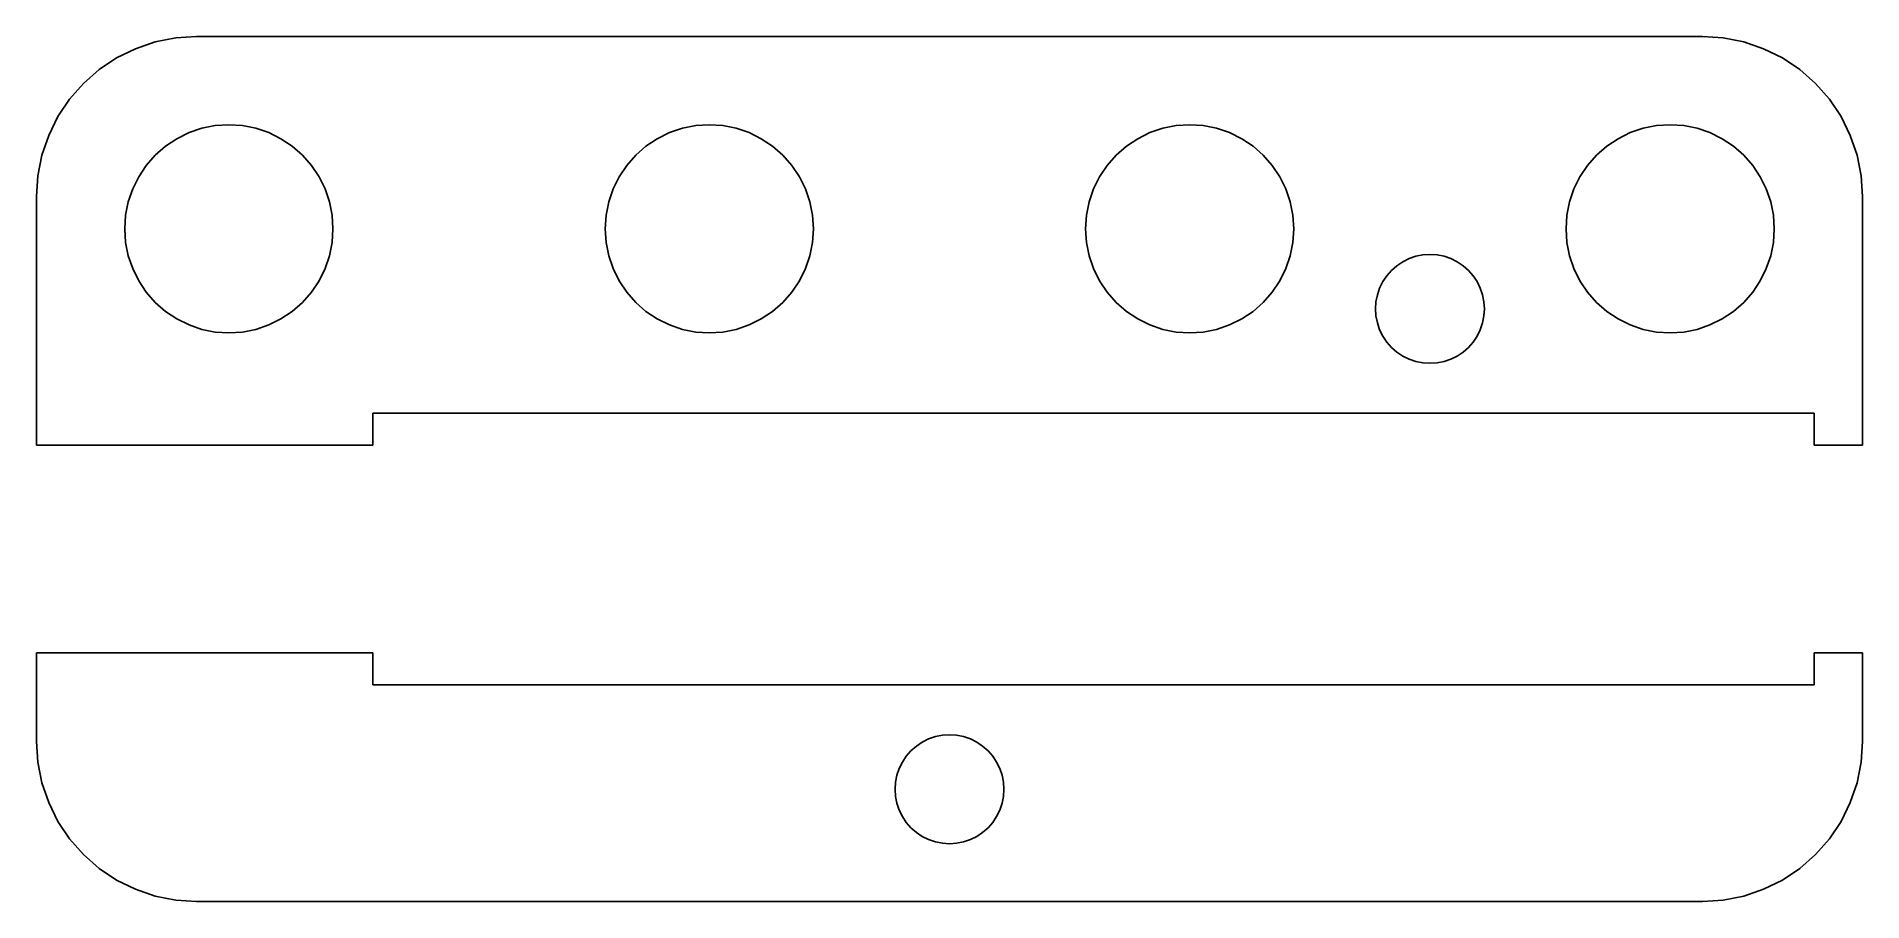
# Model space of a CAD drawing. Header units: metres. Extents: x -28.5 to 28.5, y -13.5 to 13.5.
import ezdxf

# ---------------------------------------------------------------- set-up
doc = ezdxf.new("R2010")
doc.units = ezdxf.units.M

msp = doc.modelspace()

# ---------------------------------------------------------------- linework, layer by layer
for p, q in [((-25.4184, 13.1244), (-26.005, 12.8351)), ((-24.7991, 13.3346), (-25.4184, 13.1244)), ((-24.1576, 13.4622), (-24.7991, 13.3346)), ((-23.505, 13.505), (-24.1576, 13.4622)), ((23.505, 13.505), (-23.505, 13.505)), ((24.1576, 13.4622), (23.505, 13.505)), ((24.7991, 13.3346), (24.1576, 13.4622)), ((25.4184, 13.1244), (24.7991, 13.3346)), ((26.005, 12.8351), (25.4184, 13.1244)), ((-26.005, 12.8351), (-26.5488, 12.4718)), ((26.5488, 12.4718), (26.005, 12.8351)), ((-27.0405, 12.0405), (-27.4718, 11.5488)), ((-26.5488, 12.4718), (-27.0405, 12.0405)), ((27.0405, 12.0405), (26.5488, 12.4718)), ((27.4718, 11.5488), (27.0405, 12.0405)), ((-27.4718, 11.5488), (-27.8351, 11.005)), ((27.8351, 11.005), (27.4718, 11.5488)), ((-27.8351, 11.005), (-28.1244, 10.4184)), ((28.1244, 10.4184), (27.8351, 11.005)), ((-28.1244, 10.4184), (-28.3346, 9.79909)), ((-24.4785, 10.0784), (-24.125, 10.3146)), ((-24.125, 10.3146), (-23.7437, 10.5026)), ((-23.7437, 10.5026), (-23.3412, 10.6393)), ((-23.3412, 10.6393), (-22.9242, 10.7222)), ((-22.9242, 10.7222), (-22.5, 10.75)), ((-22.5, 10.75), (-22.0758, 10.7222)), ((-22.0758, 10.7222), (-21.6588, 10.6393)), ((-21.6588, 10.6393), (-21.2563, 10.5026)), ((-21.2563, 10.5026), (-20.875, 10.3146)), ((-20.875, 10.3146), (-20.5215, 10.0784)), ((-9.47847, 10.0784), (-9.125, 10.3146)), ((-9.125, 10.3146), (-8.74371, 10.5026)), ((-8.74371, 10.5026), (-8.34116, 10.6393)), ((-8.34116, 10.6393), (-7.92421, 10.7222)), ((-7.92421, 10.7222), (-7.5, 10.75)), ((-7.5, 10.75), (-7.07578, 10.7222)), ((-7.07578, 10.7222), (-6.65883, 10.6393)), ((-6.65883, 10.6393), (-6.25627, 10.5026)), ((-6.25627, 10.5026), (-5.875, 10.3146)), ((-5.875, 10.3146), (-5.52151, 10.0784)), ((5.52151, 10.0784), (5.875, 10.3146)), ((5.875, 10.3146), (6.25627, 10.5026)), ((6.25627, 10.5026), (6.65883, 10.6393)), ((6.65883, 10.6393), (7.07578, 10.7222)), ((7.07578, 10.7222), (7.5, 10.75)), ((7.5, 10.75), (7.92421, 10.7222)), ((7.92421, 10.7222), (8.34116, 10.6393)), ((8.34116, 10.6393), (8.74371, 10.5026)), ((8.74371, 10.5026), (9.125, 10.3146)), ((9.125, 10.3146), (9.47847, 10.0784)), ((20.5215, 10.0784), (20.875, 10.3146)), ((20.875, 10.3146), (21.2563, 10.5026)), ((21.2563, 10.5026), (21.6588, 10.6393)), ((21.6588, 10.6393), (22.0758, 10.7222)), ((22.0758, 10.7222), (22.5, 10.75)), ((22.5, 10.75), (22.9242, 10.7222)), ((22.9242, 10.7222), (23.3412, 10.6393)), ((23.3412, 10.6393), (23.7437, 10.5026)), ((23.7437, 10.5026), (24.125, 10.3146)), ((24.125, 10.3146), (24.4785, 10.0784)), ((28.3346, 9.79909), (28.1244, 10.4184)), ((-28.3346, 9.79909), (-28.4622, 9.15762)), ((-25.0784, 9.47847), (-24.7981, 9.7981)), ((-24.7981, 9.7981), (-24.4785, 10.0784)), ((-20.5215, 10.0784), (-20.2019, 9.7981)), ((-20.2019, 9.7981), (-19.9216, 9.47847)), ((-10.0784, 9.47847), (-9.7981, 9.7981)), ((-9.7981, 9.7981), (-9.47847, 10.0784)), ((-5.52151, 10.0784), (-5.20189, 9.7981)), ((-5.20189, 9.7981), (-4.9216, 9.47847)), ((4.9216, 9.47847), (5.20189, 9.7981)), ((5.20189, 9.7981), (5.52151, 10.0784)), ((9.47847, 10.0784), (9.7981, 9.7981)), ((9.7981, 9.7981), (10.0784, 9.47847)), ((19.9216, 9.47847), (20.2019, 9.7981)), ((20.2019, 9.7981), (20.5215, 10.0784)), ((24.4785, 10.0784), (24.7981, 9.7981)), ((24.7981, 9.7981), (25.0784, 9.47847)), ((28.4622, 9.15762), (28.3346, 9.79909)), ((-28.4622, 9.15762), (-28.505, 8.50499)), ((-25.5026, 8.74371), (-25.3146, 9.125)), ((-25.3146, 9.125), (-25.0784, 9.47847)), ((-19.9216, 9.47847), (-19.6854, 9.125)), ((-19.6854, 9.125), (-19.4974, 8.74371)), ((-10.5026, 8.74371), (-10.3146, 9.125)), ((-10.3146, 9.125), (-10.0784, 9.47847)), ((-4.9216, 9.47847), (-4.68541, 9.125)), ((-4.68541, 9.125), (-4.49739, 8.74371)), ((4.49739, 8.74371), (4.68541, 9.125)), ((4.68541, 9.125), (4.9216, 9.47847)), ((10.0784, 9.47847), (10.3146, 9.125)), ((10.3146, 9.125), (10.5026, 8.74371)), ((19.4974, 8.74371), (19.6854, 9.125)), ((19.6854, 9.125), (19.9216, 9.47847)), ((25.0784, 9.47847), (25.3146, 9.125)), ((25.3146, 9.125), (25.5026, 8.74371)), ((28.505, 8.50499), (28.4622, 9.15762)), ((-25.6393, 8.34116), (-25.5026, 8.74371)), ((-19.4974, 8.74371), (-19.3607, 8.34116)), ((-10.6393, 8.34116), (-10.5026, 8.74371)), ((-4.49739, 8.74371), (-4.36073, 8.34116)), ((4.36073, 8.34116), (4.49739, 8.74371)), ((10.5026, 8.74371), (10.6393, 8.34116)), ((19.3607, 8.34116), (19.4974, 8.74371)), ((25.5026, 8.74371), (25.6393, 8.34116)), ((-28.505, 8.50499), (-28.505, 0.743439)), ((-25.7222, 7.92421), (-25.6393, 8.34116)), ((-19.3607, 8.34116), (-19.2778, 7.92421)), ((-10.7222, 7.92421), (-10.6393, 8.34116)), ((-4.36073, 8.34116), (-4.2778, 7.92421)), ((4.2778, 7.92421), (4.36073, 8.34116)), ((10.6393, 8.34116), (10.7222, 7.92421)), ((19.2778, 7.92421), (19.3607, 8.34116)), ((25.6393, 8.34116), (25.7222, 7.92421)), ((28.505, 0.743439), (28.505, 8.50499)), ((-25.75, 7.5), (-25.7222, 7.92421)), ((-25.7222, 7.07578), (-25.75, 7.5)), ((-19.2778, 7.92421), (-19.25, 7.5)), ((-19.25, 7.5), (-19.2778, 7.07578)), ((-10.75, 7.5), (-10.7222, 7.92421)), ((-10.7222, 7.07578), (-10.75, 7.5)), ((-4.2778, 7.92421), (-4.25, 7.5)), ((-4.25, 7.5), (-4.2778, 7.07578)), ((4.25, 7.5), (4.2778, 7.92421)), ((4.2778, 7.07578), (4.25, 7.5)), ((10.7222, 7.92421), (10.75, 7.5)), ((10.75, 7.5), (10.7222, 7.07578)), ((19.25, 7.5), (19.2778, 7.92421)), ((19.2778, 7.07578), (19.25, 7.5)), ((25.7222, 7.92421), (25.75, 7.5)), ((25.75, 7.5), (25.7222, 7.07578)), ((-25.6393, 6.65883), (-25.7222, 7.07578)), ((-19.2778, 7.07578), (-19.3607, 6.65883)), ((-10.6393, 6.65883), (-10.7222, 7.07578)), ((-4.2778, 7.07578), (-4.36073, 6.65883)), ((4.36073, 6.65883), (4.2778, 7.07578)), ((10.7222, 7.07578), (10.6393, 6.65883)), ((19.3607, 6.65883), (19.2778, 7.07578)), ((25.7222, 7.07578), (25.6393, 6.65883)), ((-25.5026, 6.25627), (-25.6393, 6.65883)), ((-19.3607, 6.65883), (-19.4974, 6.25627)), ((-10.5026, 6.25627), (-10.6393, 6.65883)), ((-4.36073, 6.65883), (-4.49739, 6.25627)), ((4.49739, 6.25627), (4.36073, 6.65883)), ((10.6393, 6.65883), (10.5026, 6.25627)), ((13.7979, 6.20207), (13.9651, 6.34869)), ((13.9651, 6.34869), (14.15, 6.47223)), ((14.15, 6.47223), (14.3494, 6.57059)), ((14.3494, 6.57059), (14.56, 6.64206)), ((14.56, 6.64206), (14.7781, 6.68546)), ((14.7781, 6.68546), (15, 6.7)), ((15, 6.7), (15.2219, 6.68546)), ((15.2219, 6.68546), (15.44, 6.64206)), ((15.44, 6.64206), (15.6506, 6.57059)), ((15.6506, 6.57059), (15.85, 6.47223)), ((15.85, 6.47223), (16.0349, 6.34869)), ((16.0349, 6.34869), (16.2021, 6.20207)), ((19.4974, 6.25627), (19.3607, 6.65883)), ((25.6393, 6.65883), (25.5026, 6.25627)), ((-25.3146, 5.875), (-25.5026, 6.25627)), ((-25.0784, 5.52151), (-25.3146, 5.875)), ((-19.6854, 5.875), (-19.9216, 5.52151)), ((-19.4974, 6.25627), (-19.6854, 5.875)), ((-10.3146, 5.875), (-10.5026, 6.25627)), ((-10.0784, 5.52151), (-10.3146, 5.875)), ((-4.68541, 5.875), (-4.9216, 5.52151)), ((-4.49739, 6.25627), (-4.68541, 5.875)), ((4.68541, 5.875), (4.49739, 6.25627)), ((4.9216, 5.52151), (4.68541, 5.875)), ((10.3146, 5.875), (10.0784, 5.52151)), ((10.5026, 6.25627), (10.3146, 5.875)), ((13.4294, 5.65056), (13.5278, 5.84999)), ((13.5278, 5.84999), (13.6513, 6.03488)), ((13.6513, 6.03488), (13.7979, 6.20207)), ((16.2021, 6.20207), (16.3487, 6.03488)), ((16.3487, 6.03488), (16.4722, 5.84999)), ((16.4722, 5.84999), (16.5706, 5.65056)), ((19.6854, 5.875), (19.4974, 6.25627)), ((19.9216, 5.52151), (19.6854, 5.875)), ((25.3146, 5.875), (25.0784, 5.52151)), ((25.5026, 6.25627), (25.3146, 5.875)), ((-24.7981, 5.20189), (-25.0784, 5.52151)), ((-24.4785, 4.9216), (-24.7981, 5.20189)), ((-20.2019, 5.20189), (-20.5215, 4.9216)), ((-19.9216, 5.52151), (-20.2019, 5.20189)), ((-9.7981, 5.20189), (-10.0784, 5.52151)), ((-9.47847, 4.9216), (-9.7981, 5.20189)), ((-5.20189, 5.20189), (-5.52151, 4.9216)), ((-4.9216, 5.52151), (-5.20189, 5.20189)), ((5.20189, 5.20189), (4.9216, 5.52151)), ((5.52151, 4.9216), (5.20189, 5.20189)), ((9.7981, 5.20189), (9.47847, 4.9216)), ((10.0784, 5.52151), (9.7981, 5.20189)), ((13.3, 5), (13.3145, 5.22189)), ((13.3145, 5.22189), (13.3579, 5.43999)), ((13.3579, 5.43999), (13.4294, 5.65056)), ((16.5706, 5.65056), (16.6421, 5.43999)), ((16.6421, 5.43999), (16.6855, 5.22189)), ((16.6855, 5.22189), (16.7, 5)), ((20.2019, 5.20189), (19.9216, 5.52151)), ((20.5215, 4.9216), (20.2019, 5.20189)), ((24.7981, 5.20189), (24.4785, 4.9216)), ((25.0784, 5.52151), (24.7981, 5.20189)), ((-24.125, 4.68541), (-24.4785, 4.9216)), ((-23.7437, 4.49739), (-24.125, 4.68541)), ((-20.875, 4.68541), (-21.2563, 4.49739)), ((-20.5215, 4.9216), (-20.875, 4.68541)), ((-9.125, 4.68541), (-9.47847, 4.9216)), ((-8.74371, 4.49739), (-9.125, 4.68541)), ((-5.875, 4.68541), (-6.25627, 4.49739)), ((-5.52151, 4.9216), (-5.875, 4.68541)), ((5.875, 4.68541), (5.52151, 4.9216)), ((6.25627, 4.49739), (5.875, 4.68541)), ((9.125, 4.68541), (8.74371, 4.49739)), ((9.47847, 4.9216), (9.125, 4.68541)), ((13.3145, 4.77809), (13.3, 5)), ((13.3579, 4.56), (13.3145, 4.77809)), ((16.6855, 4.77809), (16.6421, 4.56)), ((16.7, 5), (16.6855, 4.77809)), ((20.875, 4.68541), (20.5215, 4.9216)), ((21.2563, 4.49739), (20.875, 4.68541)), ((24.125, 4.68541), (23.7437, 4.49739)), ((24.4785, 4.9216), (24.125, 4.68541)), ((-23.3412, 4.36073), (-23.7437, 4.49739)), ((-22.9242, 4.2778), (-23.3412, 4.36073)), ((-22.5, 4.25), (-22.9242, 4.2778)), ((-22.0758, 4.2778), (-22.5, 4.25)), ((-21.6588, 4.36073), (-22.0758, 4.2778)), ((-21.2563, 4.49739), (-21.6588, 4.36073)), ((-8.34116, 4.36073), (-8.74371, 4.49739)), ((-7.92421, 4.2778), (-8.34116, 4.36073)), ((-7.5, 4.25), (-7.92421, 4.2778)), ((-7.07578, 4.2778), (-7.5, 4.25)), ((-6.65883, 4.36073), (-7.07578, 4.2778)), ((-6.25627, 4.49739), (-6.65883, 4.36073)), ((6.65883, 4.36073), (6.25627, 4.49739)), ((7.07578, 4.2778), (6.65883, 4.36073)), ((7.5, 4.25), (7.07578, 4.2778)), ((7.92421, 4.2778), (7.5, 4.25)), ((8.34116, 4.36073), (7.92421, 4.2778)), ((8.74371, 4.49739), (8.34116, 4.36073)), ((13.4294, 4.34943), (13.3579, 4.56)), ((13.5278, 4.14999), (13.4294, 4.34943)), ((13.6513, 3.9651), (13.5278, 4.14999)), ((16.4722, 4.14999), (16.3487, 3.9651)), ((16.5706, 4.34943), (16.4722, 4.14999)), ((16.6421, 4.56), (16.5706, 4.34943)), ((21.6588, 4.36073), (21.2563, 4.49739)), ((22.0758, 4.2778), (21.6588, 4.36073)), ((22.5, 4.25), (22.0758, 4.2778)), ((22.9242, 4.2778), (22.5, 4.25)), ((23.3412, 4.36073), (22.9242, 4.2778)), ((23.7437, 4.49739), (23.3412, 4.36073)), ((13.7979, 3.79791), (13.6513, 3.9651)), ((13.9651, 3.65129), (13.7979, 3.79791)), ((14.15, 3.52776), (13.9651, 3.65129)), ((14.3494, 3.4294), (14.15, 3.52776)), ((14.56, 3.35793), (14.3494, 3.4294)), ((15.6506, 3.4294), (15.44, 3.35793)), ((15.85, 3.52776), (15.6506, 3.4294)), ((16.0349, 3.65129), (15.85, 3.52776)), ((16.2021, 3.79791), (16.0349, 3.65129)), ((16.3487, 3.9651), (16.2021, 3.79791)), ((14.7781, 3.31453), (14.56, 3.35793)), ((15, 3.29999), (14.7781, 3.31453)), ((15.2219, 3.31453), (15, 3.29999)), ((15.44, 3.35793), (15.2219, 3.31453)), ((-18, 1.74344), (27, 1.74344)), ((-18, 0.743439), (-18, 1.74344)), ((27, 1.74344), (27, 0.743439)), ((-28.505, 0.743439), (-18, 0.743439)), ((27, 0.743439), (28.505, 0.743439)), ((-18, -5.74344), (-28.505, -5.74344)), ((-28.505, -5.74344), (-28.505, -8.50499)), ((-18, -6.74344), (-18, -5.74344)), ((28.505, -5.74344), (27, -5.74344)), ((27, -5.74344), (27, -6.74344)), ((28.505, -8.50499), (28.505, -5.74344)), ((27, -6.74344), (-18, -6.74344)), ((-28.505, -8.50499), (-28.4622, -9.15762)), ((-1.03488, -8.65129), (-0.849991, -8.52776)), ((-0.849991, -8.52776), (-0.650558, -8.4294)), ((-0.650558, -8.4294), (-0.439987, -8.35793)), ((-0.439987, -8.35793), (-0.221893, -8.31453)), ((-0.221893, -8.31453), (0, -8.29999)), ((0, -8.29999), (0.221893, -8.31453)), ((0.221893, -8.31453), (0.439987, -8.35793)), ((0.439987, -8.35793), (0.650558, -8.4294)), ((0.650558, -8.4294), (0.849991, -8.52776)), ((0.849991, -8.52776), (1.03488, -8.65129)), ((28.4622, -9.15762), (28.505, -8.50499)), ((-1.47223, -9.14999), (-1.34869, -8.9651)), ((-1.34869, -8.9651), (-1.20207, -8.79791)), ((-1.20207, -8.79791), (-1.03488, -8.65129)), ((1.03488, -8.65129), (1.20207, -8.79791)), ((1.20207, -8.79791), (1.34869, -8.9651)), ((1.34869, -8.9651), (1.47223, -9.14999)), ((-28.4622, -9.15762), (-28.3346, -9.79909)), ((-1.68546, -9.77809), (-1.64206, -9.56)), ((-1.64206, -9.56), (-1.57059, -9.34943)), ((-1.57059, -9.34943), (-1.47223, -9.14999)), ((1.47223, -9.14999), (1.57059, -9.34943)), ((1.57059, -9.34943), (1.64206, -9.56)), ((1.64206, -9.56), (1.68546, -9.77809)), ((28.3346, -9.79909), (28.4622, -9.15762)), ((-28.3346, -9.79909), (-28.1244, -10.4184)), ((-1.7, -10), (-1.68546, -9.77809)), ((-1.68546, -10.2219), (-1.7, -10)), ((-1.64206, -10.44), (-1.68546, -10.2219)), ((1.68546, -10.2219), (1.64206, -10.44)), ((1.68546, -9.77809), (1.7, -10)), ((1.7, -10), (1.68546, -10.2219)), ((28.1244, -10.4184), (28.3346, -9.79909)), ((-28.1244, -10.4184), (-27.8351, -11.005)), ((-1.57059, -10.6506), (-1.64206, -10.44)), ((-1.47223, -10.85), (-1.57059, -10.6506)), ((1.57059, -10.6506), (1.47223, -10.85)), ((1.64206, -10.44), (1.57059, -10.6506)), ((27.8351, -11.005), (28.1244, -10.4184)), ((-27.8351, -11.005), (-27.4718, -11.5488)), ((-1.34869, -11.0349), (-1.47223, -10.85)), ((-1.20207, -11.2021), (-1.34869, -11.0349)), ((-1.03488, -11.3487), (-1.20207, -11.2021)), ((-0.849991, -11.4722), (-1.03488, -11.3487)), ((1.03488, -11.3487), (0.849991, -11.4722)), ((1.20207, -11.2021), (1.03488, -11.3487)), ((1.34869, -11.0349), (1.20207, -11.2021)), ((1.47223, -10.85), (1.34869, -11.0349)), ((27.4718, -11.5488), (27.8351, -11.005)), ((-27.4718, -11.5488), (-27.0405, -12.0405)), ((-0.650558, -11.5706), (-0.849991, -11.4722)), ((-0.439987, -11.6421), (-0.650558, -11.5706)), ((-0.221893, -11.6855), (-0.439987, -11.6421)), ((0, -11.7), (-0.221893, -11.6855)), ((0.221893, -11.6855), (0, -11.7)), ((0.439987, -11.6421), (0.221893, -11.6855)), ((0.650558, -11.5706), (0.439987, -11.6421)), ((0.849991, -11.4722), (0.650558, -11.5706)), ((27.0405, -12.0405), (27.4718, -11.5488)), ((-27.0405, -12.0405), (-26.5488, -12.4718)), ((-26.5488, -12.4718), (-26.005, -12.8351)), ((26.005, -12.8351), (26.5488, -12.4718)), ((26.5488, -12.4718), (27.0405, -12.0405)), ((-26.005, -12.8351), (-25.4184, -13.1244)), ((25.4184, -13.1244), (26.005, -12.8351)), ((-25.4184, -13.1244), (-24.7991, -13.3346)), ((-24.7991, -13.3346), (-24.1576, -13.4622)), ((-24.1576, -13.4622), (-23.505, -13.505)), ((-23.505, -13.505), (23.505, -13.505)), ((23.505, -13.505), (24.1576, -13.4622)), ((24.1576, -13.4622), (24.7991, -13.3346)), ((24.7991, -13.3346), (25.4184, -13.1244))]:
    msp.add_line(p, q)

doc.saveas('drawing.dxf')
